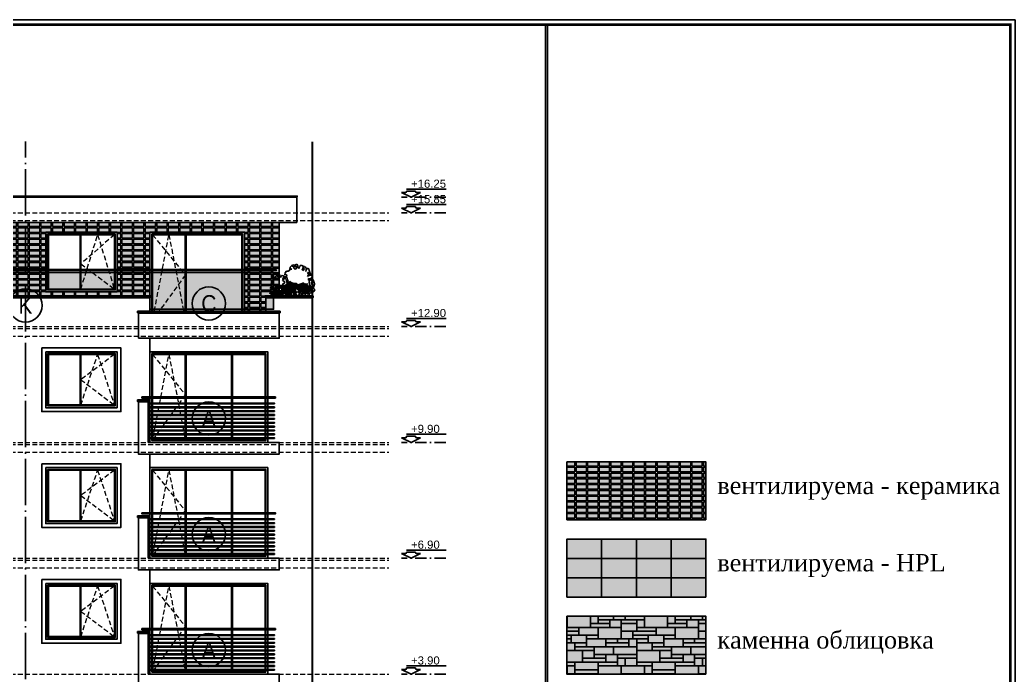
# Model space of a CAD drawing. Extents: x 9615146 to 9672346, y 4699603 to 4705703.
# Drawn here: x 9663369 to 9665946, y 4700906 to 4702603 of the extents above; entities that cross this region are included whole.
import ezdxf
from ezdxf.enums import TextEntityAlignment as Align

# ---------------------------------------------------------------- set-up
doc = ezdxf.new("R2010")
doc.units = 0
doc.header["$LTSCALE"] = 0.5
doc.header["$MEASUREMENT"] = 0
for name, pattern in [('ACAD_ISO04W100', [30, 24, -3, 0, -3]), ('DASHED', [0.75, 0.5, -0.25]), ('OSI1000', [5, 3, -1, 0, -1])]:
    doc.linetypes.add(name, pattern=pattern)
doc.layers.get('0').update_dxf_attribs({"color": 251, "linetype": 'CONTINUOUS'})
for name, color, linetype in [('_axis', 1, 'ACAD_ISO04W100'), ('_dimension_evel', 4, 'CONTINUOUS'), ('_hatch', 9, 'CONTINUOUS'), ('_hatch_construction', 252, 'CONTINUOUS'), ('_table', 3, 'CONTINUOUS'), ('_text', 4, 'CONTINUOUS'), ('_text_spesif_window', 41, 'CONTINUOUS'), ('_text_table', 3, 'CONTINUOUS'), ('_view', 3, 'CONTINUOUS'), ('_vista', 75, 'CONTINUOUS'), ('fasadi', 147, 'CONTINUOUS')]:
    doc.layers.add(name, color=color, linetype=linetype)
doc.layers.add('_punk', color=8, linetype='DASHED', lineweight=9)
doc.styles.add('HEB1', font='', dxfattribs={"width": 0.8, "oblique": 17})
doc.styles.add('leg', font='arial.ttf')
doc.styles.add('POMESHTENIA', font='arial.ttf', dxfattribs={"width": 0.9})
doc.styles.get('HEB1').set_extended_font_data('HebarU Cyr')
pattern_1 = [(0, (-300, 0), (1.5625, 3.125), [0, -3.125])]
pattern_2 = [(0, (3, 0), (30, 15), [27, -3]), (0, (3, 3), (30, 15), [27, -3]), (90, (3, 3), (-30, 15), [12, -3]), (90, (0, 3), (-30, 15), [12, -3])]

# ---------------------------------------------------------------- blocks, each defined once
blk = doc.blocks.new('rtyre')
at = {"layer": '_dimension_evel', "ltscale": 20}
for p, q in [((-26, 21.9), (-43.7, 21.9)), ((-43.7, 21.9), (0, 0)), ((-21.1, 37.8), (161.6, 37.8)), ((-21.1, 28.3), (-21.1, 26.8)), ((-21.1, 28.3), (0, 28.3)), ((21.1, 28.3), (0, 28.3)), ((43.7, 21.9), (0, 0)), ((21.1, 28.3), (21.1, 26.8)), ((26, 21.9), (43.7, 21.9))]:
    blk.add_line(p, q, dxfattribs=at)
for centre, major_axis, start_param, end_param in [((-26, 26.8), (3.46, 3.46), 3.926991, 5.497787), ((26, 26.8), (-3.46, 3.46), 0.785398, 2.356194)]:
    blk.add_ellipse(centre, major_axis=major_axis, ratio=1, start_param=start_param, end_param=end_param, dxfattribs=at)
at = {"layer": '_dimension_evel', "linetype": 'OSI1000', "ltscale": 20, "style": 'HEB1', "oblique": 360, "width": 0.8}
blk.add_attdef('+12.50', (0, 44.2), '', height=42, rotation=360, dxfattribs=at)
blk = doc.blocks.new('TREE8-E')
for p, q in [((-7.2, 7), (-9, 10.4)), ((-7.4, 8.8), (-7.9, 10.7)), ((-7.4, 8.8), (-6.8, 10.8)), ((-6.9, 5.4), (-4.6, 10.4)), ((-6.1, 9.1), (-5.7, 10.7)), ((-12.2, 3.6), (-13.9, 3.8)), ((-12.2, 4.4), (-13.8, 4.9)), ((-6.2, 4.5), (-13.8, 2.7)), ((-8.6, 3.9), (-13.5, 5.9)), ((-11.9, 1.9), (-13.5, 1.6)), ((-11.7, 6.1), (-13.1, 7)), ((-9.9, 3.6), (-13.1, 0.5)), ((-11.3, 6.8), (-12.5, 7.9)), ((-10.7, 7.4), (-11.8, 8.7)), ((-10.1, 8), (-10.9, 9.5)), ((-8, 4), (-10.8, 7.5)), ((-8.6, 6.9), (-10, 10)), ((-6.9, 0), (-8.8, 0.9)), ((-6.4, 0.6), (-8.2, 1.7)), ((-6, 1.1), (-7.6, 2.4)), ((-6.9, 5.4), (-7.4, 8.8)), ((-5.4, 1.6), (-7, 3)), ((-2.8, 0), (-6.9, 5.4)), ((-4.9, 2.1), (-6.3, 3.6)), ((-4.3, 2.5), (-5.6, 4.2)), ((-3.6, 2.9), (-4.8, 4.6)), ((-4.5, 8.8), (-3.6, 10.1)), ((-4.5, 6.6), (-4.5, 8.8)), ((-3.3, 2.9), (-4.5, 6.6)), ((-4.3, 6), (-3.6, 8.3)), ((-4.1, 1.8), (-3.3, 2.9)), ((-3.6, 8.3), (-2.7, 9.4)), ((-3.4, 7.4), (-2.3, 9.2)), ((-2.4, 3.9), (-3.4, 7.4)), ((-3.3, 0.8), (0.3, 8.3)), ((-2.4, 7.1), (-1.4, 9)), ((-1.7, 4.2), (-2.4, 7.1)), ((-0.4, 3.9), (-1.3, 6.6)), ((-0.4, 3.9), (0.4, 6.6)), ((1.9, 3.1), (-0.4, 3.9)), ((0.7, 4.8), (0.7, 8)), ((9, 0.4), (0.7, 4.8)), ((3, 4.8), (1.2, 7.4)), ((1.2, 4.5), (1.2, 6.4)), ((3.4, 1), (1.4, 1)), ((3.4, 0.5), (1.4, 0.4)), ((3.5, 1.4), (1.6, 1.7)), ((3.7, 1.9), (1.8, 2.4)), ((3.9, 2.3), (1.9, 3.1)), ((4.3, 4.6), (2.6, 8.3)), ((4.8, 3.4), (3, 4.8)), ((4.9, 5.9), (4.1, 8.9)), ((6.9, 2.6), (4.3, 5.5)), ((5.2, 3.7), (4.3, 4.6)), ((6, 4.2), (4.9, 5.9)), ((6, 5.3), (5.7, 9.2)), ((6.5, 4.4), (6, 5.3)), ((9.2, 0.7), (6.2, 6.3)), ((7, 6), (7.3, 9.3)), ((7.4, 4.6), (7, 6)), ((8.3, 3.1), (7.5, 6.6)), ((8, 2.9), (9.7, 4.2)), ((8.4, 4.6), (8.2, 6.6)), ((8.6, 0), (12.5, 4.7)), ((8.8, 4.5), (8.9, 6.5)), ((9.3, 4.4), (9.6, 6.3)), ((9.7, 4.2), (10.2, 6.1)), ((10.2, 4), (10.8, 5.9)), ((10.6, 3.7), (11.4, 5.5)), ((10.9, 3.4), (12, 5.1)), ((11.6, 2.7), (13, 4.2)), ((11.8, 2.3), (13.4, 3.6)), ((12.1, 1.9), (13.7, 3)), ((12.2, 1.5), (14, 2.4)), ((12.4, 1), (14.2, 1.7)), ((12.4, 0.5), (14.3, 1.1))]:
    blk.add_line(p, q)
blk = doc.blocks.new('_TREE16')
for p, q in [((-29.4, 140.7), (-30.9, 132.4)), ((-22.1, 148.4), (-29.4, 140.7)), ((-13.8, 152), (-22.1, 148.4)), ((-11.8, 141.7), (-20, 147.4)), ((-20, 147.4), (-12.3, 141.7)), ((-4.5, 146.9), (-13.8, 152)), ((-12.3, 141.7), (-4.5, 146.9)), ((-10.2, 133.9), (-11.8, 141.7)), ((-1.4, 155.7), (-7.1, 147.9)), ((-7.1, 147.9), (0.7, 140.7)), ((0.7, 140.7), (-2.4, 131.4)), ((6.3, 152), (-1.4, 155.7)), ((2.7, 144.3), (6.3, 152)), ((11.5, 135.5), (2.7, 144.3)), ((13.6, 144.3), (11.5, 135.5)), ((21.9, 150), (13.6, 144.3)), ((30.2, 147.9), (21.9, 150)), ((26.5, 133.4), (34.8, 139.6)), ((36.9, 144.3), (28.6, 140.1)), ((28.6, 140.1), (36.9, 132.4)), ((34.8, 139.6), (30.2, 147.9)), ((44.6, 138.1), (36.9, 144.3)), ((-53.1, 95.6), (-60.4, 87.8)), ((-51.6, 114.3), (-53.7, 105.4)), ((-53.7, 105.4), (-45.4, 107)), ((-44.8, 99.2), (-53.1, 95.6)), ((-46.4, 122), (-51.6, 114.3)), ((-38.7, 122), (-46.4, 122)), ((-45.4, 107), (-44.8, 99.2)), ((-29.9, 127.2), (-38.7, 122)), ((-30.9, 132.4), (-21.1, 131.8)), ((-28.8, 135.5), (-29.9, 127.2)), ((-21.1, 131.8), (-28.8, 135.5)), ((-2.4, 131.4), (-10.2, 133.9)), ((29.1, 125.1), (26.5, 133.4)), ((36.9, 132.4), (29.1, 125.1)), ((44.1, 121), (44.6, 130.3)), ((44.6, 128.8), (44.1, 121)), ((44.6, 130.3), (44.6, 138.1)), ((48.8, 137), (44.6, 128.8)), ((57.1, 133.4), (48.8, 137)), ((60.1, 115.3), (50.8, 116.3)), ((50.8, 116.3), (56, 108)), ((51.4, 98.7), (56.5, 107)), ((59.1, 103.9), (51.4, 98.7)), ((56, 108), (63.8, 101.3)), ((56.5, 107), (60.1, 115.3)), ((58.1, 125.6), (57.1, 133.4)), ((61.7, 116.9), (58.1, 125.6)), ((67.9, 106.5), (59.1, 103.9)), ((65.3, 109.1), (61.7, 116.9)), ((63.8, 101.3), (65.3, 109.1)), ((66.4, 89.4), (74.1, 98.2)), ((74.1, 98.2), (67.9, 106.5)), ((-61.9, 52.6), (-65, 44.9)), ((-63.5, 64.5), (-64.5, 56.8)), ((-64.5, 56.8), (-62.4, 49)), ((-60.4, 87.8), (-64, 80.1)), ((-64, 80.1), (-56.3, 75.9)), ((-55.7, 67.1), (-63.5, 64.5)), ((-62.4, 49), (-53.1, 46.9)), ((-53.7, 55.2), (-61.9, 52.6)), ((-56.3, 75.9), (-55.7, 67.1)), ((-53.1, 46.9), (-53.7, 55.2)), ((20.3, 46.4), (18.3, 37.6)), ((28.1, 46.9), (20.3, 46.4)), ((34.3, 38.2), (28.1, 46.9)), ((46.2, 59.9), (35.3, 66.1)), ((35.3, 66.1), (43.6, 63)), ((35.8, 37.6), (40, 46.4)), ((40, 46.4), (50.3, 51.1)), ((43.6, 63), (51.4, 64)), ((44.6, 42.3), (52.4, 50.6)), ((50.3, 51.1), (46.2, 59.9)), ((51.4, 64), (52.4, 65.6)), ((52.4, 50.6), (60.1, 51.1)), ((55.5, 80.6), (55.5, 88.4)), ((55.5, 88.4), (63.8, 86.8)), ((63.3, 83.2), (55.5, 80.6)), ((63.8, 46.4), (55.5, 44.3)), ((60.7, 79), (58.6, 71.3)), ((58.6, 71.3), (60.7, 63)), ((60.1, 51.1), (67.9, 41.3)), ((63.8, 86.8), (60.7, 79)), ((60.7, 63), (63.8, 55.2)), ((71.6, 82.7), (63.3, 83.2)), ((63.8, 55.2), (63.8, 46.4)), ((66.9, 81.6), (66.4, 89.4)), ((74.6, 81.6), (66.9, 81.6)), ((67.4, 71.8), (75.1, 72.9)), ((71, 64), (67.4, 71.8)), ((68.4, 47.5), (74.6, 55.8)), ((76.7, 45.4), (68.4, 47.5)), ((74.6, 55.8), (71, 64)), ((79.8, 80.6), (71.6, 82.7)), ((82.4, 73.9), (74.6, 81.6)), ((75.1, 72.9), (79.8, 80.6)), ((78.8, 44.9), (79.8, 53.7)), ((79.8, 53.7), (82.9, 63)), ((82.9, 63), (82.4, 73.9)), ((-67.1, 23.1), (-70.2, 13.8)), ((-70.2, 13.8), (-61.9, 15.4)), ((-61.9, 36.6), (-69.7, 31.4)), ((-69.7, 31.4), (-67.1, 23.7)), ((-67.1, 23.7), (-58.8, 30.4)), ((-58.8, 23.1), (-67.1, 23.1)), ((-65, 44.9), (-61.9, 36.6)), ((-61.9, 15.4), (-59.9, 23.7)), ((-59.9, 23.7), (-49.5, 20.5)), ((-58.8, 30.4), (-50.5, 29.9)), ((-50.5, 29.9), (-58.8, 23.1)), ((-45.4, 18.5), (-52.1, 10.7)), ((-52.1, 10.7), (-39.7, 4)), ((-49.5, 20.5), (-49, 12.2)), ((-49, 12.2), (-39.2, 17.4)), ((-42.8, 26.3), (-45.4, 18.5)), ((-34.5, 26.3), (-42.8, 26.3)), ((-41.2, 23.7), (-32.9, 24.2)), ((-36.6, 15.9), (-41.2, 23.7)), ((-39.7, 4), (-30.9, 4)), ((-39.2, 17.4), (-29.9, 22.6)), ((-38.1, 8.1), (-36.6, 15.9)), ((-28.3, 13.8), (-38.1, 8.1)), ((-25.7, 17.9), (-34.5, 26.3)), ((-32.9, 24.2), (-24.7, 17.4)), ((-30.9, 4), (-21.1, 7.6)), ((-29.9, 22.6), (-28.3, 13.8)), ((-20, 10.2), (-25.7, 17.9)), ((-24.7, 17.4), (-21.1, 9.2)), ((-21.1, 9.2), (-13.3, 9.7)), ((-21.1, 7.6), (-12.3, 7.6)), ((-20.5, 25.7), (-12.8, 29.9)), ((-12.8, 17.4), (-20.5, 25.7)), ((-12.3, 10.7), (-20, 10.2)), ((-13.3, 9.7), (-4.5, 11.2)), ((-12.8, 29.9), (-5, 27.8)), ((-12.3, 7.6), (-12.8, 17.4)), ((-4.5, 7.1), (-12.3, 10.7)), ((-8.2, 22.6), (-10.2, 14.4)), ((-10.2, 14.4), (-0.9, 12.2)), ((0.1, 20), (-8.2, 22.6)), ((-5, 27.8), (3.3, 25.2)), ((-4.5, 11.2), (0.1, 20)), ((-0.9, 12.2), (-4.5, 4.5)), ((3.8, 10.7), (-4.5, 7.1)), ((-4.5, 4.5), (3.8, 2.4)), ((3.3, 25.2), (11.5, 27.3)), ((13.6, 12.8), (3.8, 10.7)), ((3.8, 2.4), (11.5, 3.5)), ((8.4, 5.5), (16.2, 10.2)), ((11.5, 27.3), (20.8, 29.3)), ((11.5, 3.5), (19.3, 5)), ((13.6, 23.1), (12, 15.4)), ((12, 15.4), (21.3, 8.6)), ((21.9, 21.1), (13.6, 23.1)), ((19.3, 5), (13.6, 12.8)), ((16.2, 10.2), (23.9, 13.3)), ((18.3, 37.6), (28.1, 35)), ((20.8, 29.3), (28.6, 29.3)), ((21.3, 8.6), (29.6, 10.7)), ((23.9, 13.3), (21.9, 21.1)), ((35.3, 27.3), (27, 27.8)), ((27, 27.8), (36.9, 21.1)), ((28.1, 35), (35.8, 37.6)), ((28.6, 29.3), (34.3, 38.2)), ((29.1, 20), (37.9, 27.3)), ((29.6, 10.7), (29.1, 20)), ((44.1, 24.2), (35.3, 27.3)), ((36.9, 21.1), (48.2, 21.6)), ((37.9, 27.3), (40.5, 18.5)), ((38.4, 14.8), (39.5, 22.6)), ((46.2, 22.1), (38.4, 14.8)), ((39.5, 22.6), (48.2, 22.6)), ((40.5, 18.5), (44.1, 9.2)), ((52.4, 28.8), (44.1, 24.2)), ((44.1, 9.2), (52.4, 6)), ((55.5, 38.7), (44.6, 42.3)), ((55.5, 20), (46.2, 22.1)), ((48.2, 21.6), (56, 24.7)), ((48.2, 22.6), (56.5, 20)), ((55.5, 44.3), (50.8, 36.6)), ((50.8, 36.6), (52.4, 28.8)), ((52.4, 6), (60.7, 12.2)), ((63.3, 37.6), (55.5, 38.7)), ((60.7, 12.2), (55.5, 20)), ((56, 24.7), (63.3, 34)), ((56.5, 20), (67.4, 22.1)), ((67.9, 41.3), (63.3, 32.4)), ((69.4, 29.9), (63.3, 37.6)), ((63.3, 34), (71.6, 37.1)), ((63.3, 32.4), (73.6, 25.7)), ((67.4, 22.1), (69.4, 29.9)), ((71.6, 37.1), (78.8, 44.9)), ((73.6, 25.7), (81.9, 29.9)), ((85, 38.2), (76.7, 45.4)), ((81.9, 29.9), (85, 38.2))]:
    blk.add_line(p, q)
blk = doc.blocks.new('BFGDB')
at = {"layer": '_hatch', "ltscale": 30, "true_color": 0xb97b1d}
h = blk.add_hatch(color=32, dxfattribs=at)
h.dxf.hatch_style = 1
h.paths.add_polyline_path([(411.2, 648.1), (411.2, 798.1), (51.2, 798.1), (51.2, 648.1)])
at = {"layer": '_hatch', "ltscale": 30, "true_color": 0x755724}
h = blk.add_hatch(color=27, dxfattribs=at)
h.dxf.hatch_style = 1
h.paths.add_polyline_path([(141.2, 598.1), (51.2, 598.1), (51.2, 548.1), (141.2, 548.1)])
h.paths.add_polyline_path([(141.2, 548.1), (231.2, 548.1), (231.2, 598.1), (141.2, 598.1)])
h.paths.add_polyline_path([(321.2, 548.1), (321.2, 598.1), (231.2, 598.1), (231.2, 548.1)])
h.paths.add_polyline_path([(411.2, 548.1), (411.2, 598.1), (321.2, 598.1), (321.2, 548.1)])
h.paths.add_polyline_path([(321.2, 498.1), (411.2, 498.1), (411.2, 548.1), (321.2, 548.1)])
h.paths.add_polyline_path([(231.2, 548.1), (231.2, 498.1), (321.2, 498.1), (321.2, 548.1)])
h.paths.add_polyline_path([(141.2, 548.1), (141.2, 498.1), (231.2, 498.1), (231.2, 548.1)])
h.paths.add_polyline_path([(141.2, 548.1), (51.2, 548.1), (51.2, 498.1), (141.2, 498.1)])
h.paths.add_polyline_path([(51.2, 498.1), (51.2, 448.1), (141.2, 448.1), (141.2, 498.1)])
h.paths.add_polyline_path([(141.2, 498.1), (141.2, 448.1), (231.2, 448.1), (231.2, 498.1)])
h.paths.add_polyline_path([(231.2, 498.1), (231.2, 448.1), (321.2, 448.1), (321.2, 498.1)])
h.paths.add_polyline_path([(321.2, 498.1), (321.2, 448.1), (411.2, 448.1), (411.2, 498.1)])
at = {"layer": '_hatch', "ltscale": 30, "true_color": 0xb4b09d}
h = blk.add_hatch(color=253, dxfattribs=at)
h.dxf.hatch_style = 1
h.paths.add_polyline_path([(51.2, 398.1), (51.2, 248.1), (411.2, 248.1), (411.2, 398.1)])
at = {"layer": '_hatch_construction', "ltscale": 40}
h = blk.add_hatch(dxfattribs=at)
h.set_pattern_fill('EGGCRATE', color=251, scale=30, style=0, pattern_type=2)
h.set_pattern_definition([(0, (-9638031.03, -4700660.38), (30, 15), [27, -3]), (0, (-9638031.03, -4700657.38), (30, 15), [27, -3]), (90, (-9638031.03, -4700657.38), (-30, 15), [12, -3]), (90, (-9638034.03, -4700657.38), (-30, 15), [12, -3])])
h.paths.add_polyline_path([(141.2, 798.1), (51.2, 798.1), (51.2, 748.1), (141.2, 748.1)])
h.paths.add_polyline_path([(141.2, 748.1), (231.2, 748.1), (231.2, 798.1), (141.2, 798.1)])
h.paths.add_polyline_path([(321.2, 748.1), (321.2, 798.1), (231.2, 798.1), (231.2, 748.1)])
h.paths.add_polyline_path([(411.2, 748.1), (411.2, 798.1), (321.2, 798.1), (321.2, 748.1)])
h.paths.add_polyline_path([(321.2, 698.1), (411.2, 698.1), (411.2, 748.1), (321.2, 748.1)])
h.paths.add_polyline_path([(231.2, 748.1), (231.2, 698.1), (321.2, 698.1), (321.2, 748.1)])
h.paths.add_polyline_path([(141.2, 748.1), (141.2, 698.1), (231.2, 698.1), (231.2, 748.1)])
h.paths.add_polyline_path([(141.2, 748.1), (51.2, 748.1), (51.2, 698.1), (141.2, 698.1)])
h.paths.add_polyline_path([(51.2, 698.1), (51.2, 648.1), (141.2, 648.1), (141.2, 698.1)])
h.paths.add_polyline_path([(141.2, 698.1), (141.2, 648.1), (231.2, 648.1), (231.2, 698.1)])
h.paths.add_polyline_path([(231.2, 698.1), (231.2, 648.1), (321.2, 648.1), (321.2, 698.1)])
h.paths.add_polyline_path([(321.2, 698.1), (321.2, 648.1), (411.2, 648.1), (411.2, 698.1)])
h = blk.add_hatch(dxfattribs=at)
h.set_pattern_fill('CUTSTONE', color=251, scale=200, style=0, pattern_type=2)
h.set_pattern_definition([(0, (-9638034.03, -4700660.38), (0, 200), [150, -50]), (0, (-9638034.03, -4700650.38), (0, 200), [-60, 60, -30, 50]), (0, (-9638034.03, -4700640.38), (0, 200), [-90, 110]), (0, (-9638034.03, -4700630.38), (0, 200), [90, -110]), (0, (-9638034.03, -4700620.38), (0, 200), [-40, 160]), (0, (-9638034.03, -4700610.38), (0, 200), [70, -50, 60, -20]), (0, (-9637964.03, -4700600.38), (0, 200), [160, -40]), (0, (-9638044.03, -4700590.38), (0, 200), [110, -90]), (0, (-9638074.03, -4700580.38), (0, 200), [90, -110]), (0, (-9638034.03, -4700570.38), (0, 200), [160, -40]), (0, (-9638034.03, -4700560.38), (0, 200), [-80, 50, -30, 40]), (0, (-9637934.03, -4700550.38), (0, 200), [120, -80]), (0, (-9638014.03, -4700540.38), (0, 200), [80, -40, 30, -50]), (0, (-9637974.03, -4700530.38), (0, 200), [80, -30, 50, -40]), (0, (-9637894.03, -4700520.38), (0, 200), [120, -80]), (0, (-9637974.03, -4700510.38), (0, 200), [80, -120]), (0, (-9637934.03, -4700500.38), (0, 200), [90, -110]), (0, (-9637934.03, -4700490.38), (0, 200), [-60, 140]), (0, (-9637994.03, -4700480.38), (0, 200), [60, -140]), (0, (-9637934.03, -4700470.38), (0, 200), [140, -60]), (90, (-9638034.03, -4700580.38), (-200, 1e-14), [30, -80, 70, -20]), (90, (-9638014.03, -4700570.38), (-200, 1e-14), [50, -30, 20, -100]), (90, (-9638004.03, -4700610.38), (-200, 1e-14), [20, -180]), (90, (-9637994.03, -4700630.38), (-200, 1e-14), [20, -120, 30, -30]), (90, (-9637984.03, -4700590.38), (-200, 1e-14), [20, -180]), (90, (-9637974.03, -4700660.38), (-200, 1e-14), [30, -90, 50, -30]), (90, (-9637964.03, -4700620.38), (-200, 1e-14), [30, -170]), (90, (-9637954.03, -4700570.38), (-200, 1e-14), [30, -10, 20, -140]), (90, (-9637944.03, -4700650.38), (-200, 1e-14), [30, -170]), (90, (-9637934.03, -4700600.38), (-200, 1e-14), [30, -10, 30, -20, 50, -60]), (90, (-9637914.03, -4700600.38), (-200, 1e-14), [-140, 20, -20, 20]), (90, (-9637904.03, -4700570.38), (-200, 1e-14), [20, -180]), (90, (-9637894.03, -4700640.38), (-200, 1e-14), [20, -70, 50, -60]), (90, (-9637884.03, -4700610.38), (-200, 1e-14), [10, -130, 30, -30]), (90, (-9637874.03, -4700600.38), (-200, 1e-14), [50, -50, 30, -70]), (90, (-9637864.03, -4700550.38), (-200, 1e-14), [30, -50, 20, -100]), (90, (-9637854.03, -4700620.38), (-200, 1e-14), [20, -180]), (90, (-9637844.03, -4700600.38), (-200, 1e-14), [20, -60, 30, -90])])
h.paths.add_polyline_path([(141.2, 398.1), (51.2, 398.1), (51.2, 348.1), (141.2, 348.1)])
h.paths.add_polyline_path([(141.2, 348.1), (231.2, 348.1), (231.2, 398.1), (141.2, 398.1)])
h.paths.add_polyline_path([(321.2, 348.1), (321.2, 398.1), (231.2, 398.1), (231.2, 348.1)])
h.paths.add_polyline_path([(411.2, 348.1), (411.2, 398.1), (321.2, 398.1), (321.2, 348.1)])
h.paths.add_polyline_path([(321.2, 298.1), (411.2, 298.1), (411.2, 348.1), (321.2, 348.1)])
h.paths.add_polyline_path([(231.2, 348.1), (231.2, 298.1), (321.2, 298.1), (321.2, 348.1)])
h.paths.add_polyline_path([(141.2, 348.1), (141.2, 298.1), (231.2, 298.1), (231.2, 348.1)])
h.paths.add_polyline_path([(141.2, 348.1), (51.2, 348.1), (51.2, 298.1), (141.2, 298.1)])
h.paths.add_polyline_path([(51.2, 298.1), (51.2, 248.1), (141.2, 248.1), (141.2, 298.1)])
h.paths.add_polyline_path([(141.2, 298.1), (141.2, 248.1), (231.2, 248.1), (231.2, 298.1)])
h.paths.add_polyline_path([(231.2, 298.1), (231.2, 248.1), (321.2, 248.1), (321.2, 298.1)])
h.paths.add_polyline_path([(321.2, 298.1), (321.2, 248.1), (411.2, 248.1), (411.2, 298.1)])
at = {"layer": '_hatch_construction', "color": 251, "ltscale": 40}
for p, q in [((141.2, 598.1), (141.2, 448.1)), ((231.2, 598.1), (231.2, 448.1)), ((321.2, 598.1), (321.2, 448.1)), ((411.2, 548.1, 0), (51.2, 548.1)), ((411.2, 498.1), (51.2, 498.1))]:
    blk.add_line(p, q, dxfattribs=at)
at = {"layer": 'fasadi'}
for points in [[(411.2, 648.1), (51.2, 648.1), (51.2, 798.1), (411.2, 798.1)], [(411.2, 448.1), (51.2, 448.1), (51.2, 598.1), (411.2, 598.1)], [(411.2, 248.1), (51.2, 248.1), (51.2, 398.1), (411.2, 398.1)]]:
    blk.add_lwpolyline(points, close=True, dxfattribs=at)
at = {"layer": '_text', "color": 148, "char_height": 45, "width": 1323.935, "attachment_point": 1, "rotation": 0, "style": 'leg'}
for s, insert in [('{\\fGeorgia|b0|i0|c204|p18;вентилируема - керамика }', (440.8, 759.5)), ('{\\fGeorgia|b0|i0|c204|p18;вентилируема - \\fGeorgia|b0|i0|c0|p18;HPL}', (440.8, 559.5)), ('{\\fGeorgia|b0|i0|c204|p18;каменна облицовка}', (440.8, 359.5))]:
    blk.add_mtext(s, dxfattribs=dict(at, insert=insert))
blk = doc.blocks.new('fghfdg')
at = {"layer": '_text_spesif_window'}
blk.add_circle((0, 0), 18, dxfattribs=at)
at = {"layer": '_text_spesif_window', "style": 'HEB1', "text_generation_flag": 6, "width": 0.8}
blk.add_attdef('A', text='', height=18, rotation=180, dxfattribs=at).set_placement((0, -9.2), align=Align.CENTER)

msp = doc.modelspace()

# ---------------------------------------------------------------- hatches: boundary and pattern name
at = {"layer": '_hatch', "ltscale": 30, "true_color": 0xb97b1d}
h = msp.add_hatch(color=32, dxfattribs=at)
h.dxf.hatch_style = 1
h.paths.add_polyline_path([(9663145.49, 4702053.84), (9663330.49, 4702053.84), (9663330.49, 4701956.84), (9663382.99, 4701956.84), (9663382.99, 4702078.84), (9662692.99, 4702078.84), (9662692.99, 4701956.84), (9662755.49, 4701956.84), (9662755.49, 4702053.84), (9663060.49, 4702053.84), (9663060.49, 4701956.84), (9663145.49, 4701956.84)])
h.paths.add_polyline_path([(9663382.99, 4701948.84), (9663330.49, 4701948.84), (9663330.49, 4701898.84), (9663145.49, 4701898.84), (9663145.49, 4701948.84), (9663060.49, 4701948.84), (9663060.49, 4701888.84), (9663382.99, 4701888.84)])
h.paths.add_polyline_path([(9663382.99, 4701948.84), (9663382.99, 4701953.84), (9663330.49, 4701953.84), (9663330.49, 4701948.84)])
h.paths.add_polyline_path([(9663145.49, 4701948.84), (9663145.49, 4701953.84), (9663060.49, 4701953.84), (9663060.49, 4701948.84)])
h.paths.add_polyline_path([(9662755.49, 4701948.84), (9662755.49, 4701953.84), (9662692.99, 4701953.84), (9662692.99, 4701948.84)])
h.paths.add_polyline_path([(9662692.99, 4701853.84), (9662755.49, 4701853.84), (9662755.49, 4701948.84), (9662692.99, 4701948.84)])
h.paths.add_polyline_path([(9662692.99, 4701853.84), (9662692.99, 4701848.84), (9662755.49, 4701848.84), (9662755.49, 4701853.84)])
h = msp.add_hatch(color=32, dxfattribs=at)
h.dxf.hatch_style = 1
h.paths.add_polyline_path([(9663705.49, 4702053.84), (9663950.49, 4702053.84), (9663950.49, 4701956.84), (9664032.49, 4701956.84), (9664032.49, 4701953.84), (9663950.49, 4701953.84), (9663950.49, 4701948.84), (9664025.49, 4701948.84), (9664025.49, 4701888.84), (9664040.49, 4701888.84), (9664040.49, 4702078.84), (9663382.99, 4702078.84), (9663382.99, 4701956.84), (9663435.49, 4701956.84), (9663435.49, 4702053.84), (9663620.49, 4702053.84), (9663620.49, 4701956.84), (9663705.49, 4701956.84)])
h.paths.add_polyline_path([(9664003.49, 4701888.84), (9664025.49, 4701888.84), (9664025.49, 4701948.84), (9663950.49, 4701948.84), (9663950.49, 4701853.84), (9664005.49, 4701853.84), (9664005.49, 4701883.84), (9664025.49, 4701883.84), (9664025.49, 4701884.84), (9664003.49, 4701884.84)])
h.paths.add_polyline_path([(9663950.49, 4701853.84), (9663950.49, 4701848.84), (9664005.49, 4701848.84), (9664005.49, 4701853.84)])
h.paths.add_polyline_path([(9663705.49, 4701948.84), (9663705.49, 4701953.84), (9663620.49, 4701953.84), (9663620.49, 4701948.84)], flags=16)
h.paths.add_polyline_path([(9663620.49, 4701948.84), (9663620.49, 4701898.84), (9663435.49, 4701898.84), (9663435.49, 4701948.84), (9663382.99, 4701948.84), (9663382.99, 4701888.84), (9663705.49, 4701888.84), (9663705.49, 4701948.84)])
h.paths.add_polyline_path([(9663435.49, 4701948.84), (9663435.49, 4701953.84), (9663382.99, 4701953.84), (9663382.99, 4701948.84)], flags=16)
at = {"layer": '_hatch_construction', "ltscale": 40}
h = msp.add_hatch(dxfattribs=at)
h.set_pattern_fill('EGGCRATE,_O', color=250, scale=30, pattern_type=2)
h.set_pattern_definition(pattern_2)
h.paths.add_polyline_path([(9663145.49, 4702053.84), (9663330.49, 4702053.84), (9663330.49, 4701956.84), (9663382.99, 4701956.84), (9663382.99, 4702078.84), (9662692.99, 4702078.84), (9662692.99, 4701956.84), (9662755.49, 4701956.84), (9662755.49, 4702053.84), (9663060.49, 4702053.84), (9663060.49, 4701956.84), (9663145.49, 4701956.84)])
h.paths.add_polyline_path([(9663382.99, 4701948.84), (9663330.49, 4701948.84), (9663330.49, 4701898.84), (9663145.49, 4701898.84), (9663145.49, 4701948.84), (9663060.49, 4701948.84), (9663060.49, 4701888.84), (9663382.99, 4701888.84)])
h.paths.add_polyline_path([(9663382.99, 4701948.84), (9663382.99, 4701953.84), (9663330.49, 4701953.84), (9663330.49, 4701948.84)])
h.paths.add_polyline_path([(9663145.49, 4701948.84), (9663145.49, 4701953.84), (9663060.49, 4701953.84), (9663060.49, 4701948.84)])
h.paths.add_polyline_path([(9662755.49, 4701948.84), (9662755.49, 4701953.84), (9662692.99, 4701953.84), (9662692.99, 4701948.84)])
h.paths.add_polyline_path([(9662692.99, 4701853.84), (9662755.49, 4701853.84), (9662755.49, 4701948.84), (9662692.99, 4701948.84)])
h.paths.add_polyline_path([(9662692.99, 4701853.84), (9662692.99, 4701848.84), (9662755.49, 4701848.84), (9662755.49, 4701853.84)])
h = msp.add_hatch(dxfattribs=at)
h.set_pattern_fill('EGGCRATE,_O', color=250, scale=30, pattern_type=2)
h.set_pattern_definition(pattern_2)
h.paths.add_polyline_path([(9663705.49, 4702053.84), (9663950.49, 4702053.84), (9663950.49, 4701956.84), (9664032.49, 4701956.84), (9664032.49, 4701953.84), (9663950.49, 4701953.84), (9663950.49, 4701948.84), (9664025.49, 4701948.84), (9664025.49, 4701888.84), (9664040.49, 4701888.84), (9664040.49, 4702078.84), (9663382.99, 4702078.84), (9663382.99, 4701956.84), (9663435.49, 4701956.84), (9663435.49, 4702053.84), (9663620.49, 4702053.84), (9663620.49, 4701956.84), (9663705.49, 4701956.84)])
h.paths.add_polyline_path([(9664003.49, 4701888.84), (9664025.49, 4701888.84), (9664025.49, 4701948.84), (9663950.49, 4701948.84), (9663950.49, 4701853.84), (9664005.49, 4701853.84), (9664005.49, 4701883.84), (9664025.49, 4701883.84), (9664025.49, 4701884.84), (9664003.49, 4701884.84)])
h.paths.add_polyline_path([(9663950.49, 4701853.84), (9663950.49, 4701848.84), (9664005.49, 4701848.84), (9664005.49, 4701853.84)])
h.paths.add_polyline_path([(9663705.49, 4701948.84), (9663705.49, 4701953.84), (9663620.49, 4701953.84), (9663620.49, 4701948.84)], flags=16)
h.paths.add_polyline_path([(9663620.49, 4701948.84), (9663620.49, 4701898.84), (9663435.49, 4701898.84), (9663435.49, 4701948.84), (9663382.99, 4701948.84), (9663382.99, 4701888.84), (9663705.49, 4701888.84), (9663705.49, 4701948.84)])
h.paths.add_polyline_path([(9663435.49, 4701948.84), (9663435.49, 4701953.84), (9663382.99, 4701953.84), (9663382.99, 4701948.84)], flags=16)
at = {"layer": 'fasadi', "ltscale": 40}
h = msp.add_hatch(dxfattribs=at)
h.set_pattern_fill('DOTS', color=256, scale=50, style=0)
h.set_pattern_definition(pattern_1)
h.paths.add_polyline_path([(9662692.99, 4701948.84), (9662692.99, 4701853.84), (9663060.49, 4701853.84), (9663060.49, 4701888.84), (9663382.99, 4701888.84), (9663382.99, 4701948.84)])
h = msp.add_hatch(dxfattribs=at)
h.set_pattern_fill('DOTS', color=256, scale=50, style=0)
h.set_pattern_definition(pattern_1)
h.paths.add_polyline_path([(9663382.99, 4701948.84), (9663382.99, 4701888.84), (9663705.49, 4701888.84), (9663705.49, 4701853.84), (9664025.49, 4701853.84), (9664025.49, 4701948.84)])

# ---------------------------------------------------------------- linework, layer by layer
at = {"layer": '_axis', "ltscale": 10}
msp.add_line((9663382.99, 4699845.26), (9663382.99, 4702288.08), dxfattribs=at)
at = {"layer": '_dimension_evel', "linetype": 'OSI1000', "ltscale": 20}
for p, q in [((9664472.19, 4702143.84), (9664357.26, 4702143.84)), ((9664472.19, 4702103.84), (9664357.26, 4702103.84)), ((9664472.19, 4701808.84), (9664357.26, 4701808.84)), ((9664472.19, 4701508.84), (9664357.26, 4701508.84)), ((9664472.19, 4701208.84), (9664357.26, 4701208.84)), ((9664472.19, 4700908.84), (9664357.26, 4700908.84))]:
    msp.add_line(p, q, dxfattribs=at)
at = {"layer": '_dimension_evel', "linetype": 'OSI1000', "ltscale": 20, "const_width": 5}
msp.add_lwpolyline([(9664126.34, 4699883.76), (9664126.34, 4702288.08)], dxfattribs=at)
at = {"layer": '_punk', "ltscale": 50}
for p, q in [((9660738.55, 4702103.84), (9664323.88, 4702103.84)), ((9660738.55, 4702083.84), (9664323.88, 4702083.84)), ((9663613.49, 4702046.84), (9663526.49, 4701971.34)), ((9663526.49, 4701905.84), (9663569.99, 4702046.84)), ((9663569.99, 4702046.84), (9663613.49, 4701905.84)), ((9663712.49, 4702046.84), (9663796.99, 4701942.34)), ((9663716.89, 4701848.84), (9663754.74, 4702046.84)), ((9663754.74, 4702046.84), (9663792.6, 4701848.84)), ((9663526.49, 4701971.34), (9663613.49, 4701905.84)), ((9663796.99, 4701942.34), (9663729.18, 4701848.84)), ((9660738.55, 4701808.84), (9664323.88, 4701808.84)), ((9660738.55, 4701803.84), (9664323.88, 4701803.84)), ((9660738.55, 4701783.84), (9664323.88, 4701783.84)), ((9663613.49, 4701736.84), (9663526.49, 4701671.34)), ((9663526.49, 4701605.84), (9663569.99, 4701736.84)), ((9663569.99, 4701736.84), (9663613.49, 4701605.84)), ((9663712.49, 4701736.84), (9663796.99, 4701632.34)), ((9663712.49, 4701515.84), (9663754.74, 4701736.84)), ((9663754.74, 4701736.84), (9663796.99, 4701515.84)), ((9663526.49, 4701671.34), (9663613.49, 4701605.84)), ((9663796.99, 4701632.34), (9663712.49, 4701515.84)), ((9660738.55, 4701508.84), (9664323.88, 4701508.84)), ((9660738.55, 4701503.84), (9664323.88, 4701503.84)), ((9660738.55, 4701483.84), (9664323.88, 4701483.84)), ((9663613.49, 4701436.84), (9663526.49, 4701371.34)), ((9663526.49, 4701305.84), (9663569.99, 4701436.84)), ((9663569.99, 4701436.84), (9663613.49, 4701305.84)), ((9663712.49, 4701436.84), (9663796.99, 4701332.34)), ((9663712.49, 4701215.84), (9663754.74, 4701436.84)), ((9663754.74, 4701436.84), (9663796.99, 4701215.84)), ((9663526.49, 4701371.34), (9663613.49, 4701305.84)), ((9663796.99, 4701332.34), (9663712.49, 4701215.84)), ((9660738.55, 4701208.84), (9664323.88, 4701208.84)), ((9660738.55, 4701203.84), (9664323.88, 4701203.84)), ((9660738.55, 4701183.84), (9664323.88, 4701183.84)), ((9663613.49, 4701136.84), (9663526.49, 4701071.34)), ((9663526.49, 4701005.84), (9663569.99, 4701136.84)), ((9663569.99, 4701136.84), (9663613.49, 4701005.84)), ((9663712.49, 4701136.84), (9663796.99, 4701032.34)), ((9663712.49, 4700915.84), (9663754.74, 4701136.84)), ((9663754.74, 4701136.84), (9663796.99, 4700915.84)), ((9663526.49, 4701071.34), (9663613.49, 4701005.84)), ((9663796.99, 4701032.34), (9663712.49, 4700915.84)), ((9660738.55, 4700908.84), (9664323.88, 4700908.84))]:
    msp.add_line(p, q, dxfattribs=at)
at = {"layer": '_table', "ltscale": 10}
msp.add_lwpolyline([(9660146.03, 4702603.38), (9665946.03, 4702603.38), (9665946.03, 4699603.38), (9660146.03, 4699603.38)], close=True, dxfattribs=at)
at = {"layer": '_table', "ltscale": 10, "const_width": 6.84}
msp.add_lwpolyline([(9660297.71, 4702591.38), (9665934.03, 4702591.38), (9665934.03, 4699615.38), (9660297.71, 4699615.38)], close=True, dxfattribs=at)
at = {"layer": '_text_table'}
for p, q in [((9664730.03, 4699615.38), (9664730.03, 4702591.38)), ((9664735.03, 4699615.38), (9664735.03, 4702591.38))]:
    msp.add_line(p, q, dxfattribs=at)
at = {"layer": 'fasadi', "ltscale": 40}
for p, q in [((9664040.49, 4702078.84), (9664040.49, 4701888.84)), ((9663524.49, 4702046.84), (9663524.49, 4701905.84)), ((9663526.49, 4702046.84), (9663526.49, 4701905.84)), ((9663796.99, 4702048.84), (9663796.99, 4701848.84)), ((9663798.99, 4702048.84), (9663798.99, 4701848.84)), ((9663705.49, 4701743.84), (9663705.49, 4701778.84)), ((9663524.49, 4701736.84), (9663524.49, 4701605.84)), ((9663526.49, 4701736.84), (9663526.49, 4701605.84)), ((9663796.99, 4701738.84), (9663796.99, 4701515.84)), ((9663798.99, 4701738.84), (9663798.99, 4701515.84)), ((9663916.99, 4701738.84), (9663916.99, 4701515.84)), ((9663918.99, 4701738.84), (9663918.99, 4701515.84)), ((9663705.49, 4701443.84), (9663705.49, 4701478.84)), ((9663524.49, 4701436.84), (9663524.49, 4701305.84)), ((9663526.49, 4701436.84), (9663526.49, 4701305.84)), ((9663796.99, 4701438.84), (9663796.99, 4701215.84)), ((9663798.99, 4701438.84), (9663798.99, 4701215.84)), ((9663916.99, 4701438.84), (9663916.99, 4701215.84)), ((9663918.99, 4701438.84), (9663918.99, 4701215.84)), ((9663705.49, 4701143.84), (9663705.49, 4701178.84)), ((9663524.49, 4701136.84), (9663524.49, 4701005.84)), ((9663526.49, 4701136.84), (9663526.49, 4701005.84)), ((9663796.99, 4701138.84), (9663796.99, 4700915.84)), ((9663798.99, 4701138.84), (9663798.99, 4700915.84)), ((9663916.99, 4701138.84), (9663916.99, 4700915.84)), ((9663918.99, 4701138.84), (9663918.99, 4700915.84))]:
    msp.add_line(p, q, dxfattribs=at)
for points in [[(9664087.03, 4702144.84), (9661613.49, 4702144.84), (9661613.49, 4702146.84), (9664087.03, 4702146.84)], [(9661615.49, 4702143.84), (9664085.49, 4702143.84), (9664085.49, 4702078.84), (9661615.49, 4702078.84)], [(9663435.49, 4702053.84), (9663620.49, 4702053.84), (9663620.49, 4701898.84), (9663435.49, 4701898.84)], [(9663440.49, 4702048.84), (9663615.49, 4702048.84), (9663615.49, 4701903.84), (9663440.49, 4701903.84)], [(9663442.49, 4702046.84), (9663613.49, 4702046.84), (9663613.49, 4701905.84), (9663442.49, 4701905.84)], [(9664032.49, 4701956.84), (9662303.49, 4701956.84), (9662303.49, 4701953.84), (9664032.49, 4701953.84)], [(9663058.49, 4701888.84), (9663707.49, 4701888.84), (9663707.49, 4701884.84), (9663058.49, 4701884.84)], [(9664128.34, 4701888.84), (9664003.49, 4701888.84), (9664003.49, 4701884.84), (9664128.34, 4701884.84)], [(9664042.49, 4701848.84), (9663673.49, 4701848.84), (9663673.49, 4701844.84), (9664042.49, 4701844.84)], [(9663675.49, 4701778.84), (9664040.49, 4701778.84), (9664040.49, 4701843.84), (9663675.49, 4701843.84)], [(9663425.49, 4701753.84), (9663630.49, 4701753.84), (9663630.49, 4701588.84), (9663425.49, 4701588.84)], [(9663435.49, 4701743.84), (9663620.49, 4701743.84), (9663620.49, 4701598.84), (9663435.49, 4701598.84)], [(9663705.49, 4701743.84), (9664010.49, 4701743.84), (9664010.49, 4701508.84), (9663705.49, 4701508.84)], [(9663440.49, 4701738.84), (9663615.49, 4701738.84), (9663615.49, 4701603.84), (9663440.49, 4701603.84)], [(9663442.49, 4701736.84), (9663613.49, 4701736.84), (9663613.49, 4701605.84), (9663442.49, 4701605.84)], [(9663710.49, 4701738.84), (9664005.49, 4701738.84), (9664005.49, 4701513.84), (9663710.49, 4701513.84)], [(9663712.49, 4701736.84), (9664003.49, 4701736.84), (9664003.49, 4701515.84), (9663712.49, 4701515.84)], [(9663673.49, 4701618.84), (9663702.49, 4701618.84), (9663702.49, 4701614.84), (9663673.49, 4701614.84)], [(9663684.49, 4701626.84), (9664030.49, 4701626.84), (9664030.49, 4701623.84), (9663684.49, 4701623.84)], [(9664027.99, 4701608.84), (9663705.49, 4701608.84), (9663705.49, 4701610.84), (9664027.99, 4701610.84)], [(9664027.99, 4701598.84), (9663705.49, 4701598.84), (9663705.49, 4701600.84), (9664027.99, 4701600.84)], [(9664027.99, 4701588.84), (9663705.49, 4701588.84), (9663705.49, 4701590.84), (9664027.99, 4701590.84)], [(9664027.99, 4701578.84), (9663705.49, 4701578.84), (9663705.49, 4701580.84), (9664027.99, 4701580.84)], [(9664027.99, 4701568.84), (9663705.49, 4701568.84), (9663705.49, 4701570.84), (9664027.99, 4701570.84)], [(9664027.99, 4701558.84), (9663705.49, 4701558.84), (9663705.49, 4701560.84), (9664027.99, 4701560.84)], [(9664027.99, 4701548.84), (9663705.49, 4701548.84), (9663705.49, 4701550.84), (9664027.99, 4701550.84)], [(9664027.99, 4701538.84), (9663705.49, 4701538.84), (9663705.49, 4701540.84), (9664027.99, 4701540.84)], [(9664027.99, 4701528.84), (9663705.49, 4701528.84), (9663705.49, 4701530.84), (9664027.99, 4701530.84)], [(9664027.99, 4701518.84), (9663705.49, 4701518.84), (9663705.49, 4701520.84), (9664027.99, 4701520.84)], [(9663425.49, 4701453.84), (9663630.49, 4701453.84), (9663630.49, 4701288.84), (9663425.49, 4701288.84)], [(9663435.49, 4701443.84), (9663620.49, 4701443.84), (9663620.49, 4701298.84), (9663435.49, 4701298.84)], [(9663440.49, 4701438.84), (9663615.49, 4701438.84), (9663615.49, 4701303.84), (9663440.49, 4701303.84)], [(9663442.49, 4701436.84), (9663613.49, 4701436.84), (9663613.49, 4701305.84), (9663442.49, 4701305.84)], [(9663705.49, 4701443.84), (9664010.49, 4701443.84), (9664010.49, 4701208.84), (9663705.49, 4701208.84)], [(9663710.49, 4701438.84), (9664005.49, 4701438.84), (9664005.49, 4701213.84), (9663710.49, 4701213.84)], [(9663712.49, 4701436.84), (9664003.49, 4701436.84), (9664003.49, 4701215.84), (9663712.49, 4701215.84)], [(9663673.49, 4701318.84), (9663702.49, 4701318.84), (9663702.49, 4701314.84), (9663673.49, 4701314.84)], [(9663684.49, 4701326.84), (9664030.49, 4701326.84), (9664030.49, 4701323.84), (9663684.49, 4701323.84)], [(9664027.99, 4701308.84), (9663705.49, 4701308.84), (9663705.49, 4701310.84), (9664027.99, 4701310.84)], [(9664027.99, 4701298.84), (9663705.49, 4701298.84), (9663705.49, 4701300.84), (9664027.99, 4701300.84)], [(9664027.99, 4701288.84), (9663705.49, 4701288.84), (9663705.49, 4701290.84), (9664027.99, 4701290.84)], [(9664027.99, 4701278.84), (9663705.49, 4701278.84), (9663705.49, 4701280.84), (9664027.99, 4701280.84)], [(9664027.99, 4701268.84), (9663705.49, 4701268.84), (9663705.49, 4701270.84), (9664027.99, 4701270.84)], [(9664027.99, 4701258.84), (9663705.49, 4701258.84), (9663705.49, 4701260.84), (9664027.99, 4701260.84)], [(9664027.99, 4701248.84), (9663705.49, 4701248.84), (9663705.49, 4701250.84), (9664027.99, 4701250.84)], [(9664027.99, 4701238.84), (9663705.49, 4701238.84), (9663705.49, 4701240.84), (9664027.99, 4701240.84)], [(9664027.99, 4701228.84), (9663705.49, 4701228.84), (9663705.49, 4701230.84), (9664027.99, 4701230.84)], [(9664027.99, 4701218.84), (9663705.49, 4701218.84), (9663705.49, 4701220.84), (9664027.99, 4701220.84)], [(9663425.49, 4701153.84), (9663630.49, 4701153.84), (9663630.49, 4700988.84), (9663425.49, 4700988.84)], [(9663435.49, 4701143.84), (9663620.49, 4701143.84), (9663620.49, 4700998.84), (9663435.49, 4700998.84)], [(9663440.49, 4701138.84), (9663615.49, 4701138.84), (9663615.49, 4701003.84), (9663440.49, 4701003.84)], [(9663442.49, 4701136.84), (9663613.49, 4701136.84), (9663613.49, 4701005.84), (9663442.49, 4701005.84)], [(9663705.49, 4701143.84), (9664010.49, 4701143.84), (9664010.49, 4700908.84), (9663705.49, 4700908.84)], [(9663710.49, 4701138.84), (9664005.49, 4701138.84), (9664005.49, 4700913.84), (9663710.49, 4700913.84)], [(9663712.49, 4701136.84), (9664003.49, 4701136.84), (9664003.49, 4700915.84), (9663712.49, 4700915.84)], [(9663673.49, 4701018.84), (9663702.49, 4701018.84), (9663702.49, 4701014.84), (9663673.49, 4701014.84)], [(9663684.49, 4701026.84), (9664030.49, 4701026.84), (9664030.49, 4701023.84), (9663684.49, 4701023.84)], [(9664027.99, 4701008.84), (9663705.49, 4701008.84), (9663705.49, 4701010.84), (9664027.99, 4701010.84)], [(9664027.99, 4700998.84), (9663705.49, 4700998.84), (9663705.49, 4701000.84), (9664027.99, 4701000.84)], [(9664027.99, 4700988.84), (9663705.49, 4700988.84), (9663705.49, 4700990.84), (9664027.99, 4700990.84)], [(9664027.99, 4700978.84), (9663705.49, 4700978.84), (9663705.49, 4700980.84), (9664027.99, 4700980.84)], [(9664027.99, 4700968.84), (9663705.49, 4700968.84), (9663705.49, 4700970.84), (9664027.99, 4700970.84)], [(9664027.99, 4700958.84), (9663705.49, 4700958.84), (9663705.49, 4700960.84), (9664027.99, 4700960.84)], [(9664027.99, 4700948.84), (9663705.49, 4700948.84), (9663705.49, 4700950.84), (9664027.99, 4700950.84)], [(9664027.99, 4700938.84), (9663705.49, 4700938.84), (9663705.49, 4700940.84), (9664027.99, 4700940.84)], [(9664027.99, 4700928.84), (9663705.49, 4700928.84), (9663705.49, 4700930.84), (9664027.99, 4700930.84)], [(9664027.99, 4700918.84), (9663705.49, 4700918.84), (9663705.49, 4700920.84), (9664027.99, 4700920.84)]]:
    msp.add_lwpolyline(points, close=True, dxfattribs=at)
for points in [[(9663705.49, 4701848.84), (9663705.49, 4702053.84), (9663950.49, 4702053.84), (9663950.49, 4701848.84)], [(9663710.49, 4701848.84), (9663710.49, 4702048.84), (9663945.49, 4702048.84), (9663945.49, 4701848.84)], [(9663712.49, 4701848.84), (9663712.49, 4702046.84), (9663943.49, 4702046.84), (9663943.49, 4701848.84)], [(9663060.49, 4701853.84), (9662310.49, 4701853.84), (9662310.49, 4701948.84), (9664025.49, 4701948.84), (9664025.49, 4701853.84), (9663705.49, 4701853.84)], [(9663705.49, 4701848.84), (9663705.49, 4701883.84), (9663060.49, 4701883.84), (9663060.49, 4701848.84)], [(9664005.49, 4701848.84), (9664005.49, 4701883.84), (9664126.34, 4701883.84), (9664126.34, 4700308.84)], [(9663700.49, 4701508.84), (9664040.49, 4701508.84), (9664040.49, 4701478.84), (9663675.49, 4701478.84), (9663675.49, 4701613.84), (9663700.49, 4701613.84), (9663700.49, 4701508.84)], [(9663700.49, 4701208.84), (9664040.49, 4701208.84), (9664040.49, 4701178.84), (9663675.49, 4701178.84), (9663675.49, 4701313.84), (9663700.49, 4701313.84), (9663700.49, 4701208.84)], [(9663700.49, 4700908.84), (9664040.49, 4700908.84), (9664040.49, 4700878.84), (9663675.49, 4700878.84), (9663675.49, 4701013.84), (9663700.49, 4701013.84), (9663700.49, 4700908.84)]]:
    msp.add_lwpolyline(points, dxfattribs=at)

# ---------------------------------------------------------------- block references
at = {"layer": '_dimension_evel', "linetype": 'OSI1000', "ltscale": 20}
ref = msp.add_blockref('rtyre', (9664381.72, 4702143.84), dxfattribs=dict(at, xscale=0.5600000005215406, yscale=0.5600000005215406, zscale=0.5600000005215406))
ref.add_attrib('+12.50', '+16.25', (9664381.72, 4702168.61, 0), dxfattribs={"linetype": 'OSI1000', "ltscale": 20, "height": 21, "style": 'POMESHTENIA'})
ref = msp.add_blockref('rtyre', (9664381.72, 4702103.84), dxfattribs=dict(at, xscale=0.5600000005215406, yscale=0.5600000005215406, zscale=0.5600000005215406))
ref.add_attrib('+12.50', '+15.85', (9664381.72, 4702128.61, 0), dxfattribs={"linetype": 'OSI1000', "ltscale": 20, "height": 21, "style": 'POMESHTENIA'})
ref = msp.add_blockref('rtyre', (9664381.72, 4701808.84), dxfattribs=dict(at, xscale=0.5600000005215406, yscale=0.5600000005215406, zscale=0.5600000005215406))
ref.add_attrib('+12.50', '+12.90', (9664381.72, 4701833.61, 0), dxfattribs={"linetype": 'OSI1000', "ltscale": 20, "height": 21, "style": 'POMESHTENIA'})
ref = msp.add_blockref('rtyre', (9664381.72, 4701508.84), dxfattribs=dict(at, xscale=0.5600000023841858, yscale=0.5600000023841858, zscale=0.5600000023841858))
ref.add_attrib('+12.50', '+9.90', (9664381.72, 4701533.61, 0), dxfattribs={"linetype": 'OSI1000', "ltscale": 20, "height": 21, "style": 'POMESHTENIA'})
ref = msp.add_blockref('rtyre', (9664381.72, 4701208.84), dxfattribs=dict(at, xscale=0.5600000023841858, yscale=0.5600000023841858, zscale=0.5600000023841858))
ref.add_attrib('+12.50', '+6.90', (9664381.72, 4701233.61, 0), dxfattribs={"linetype": 'OSI1000', "ltscale": 20, "height": 21, "style": 'POMESHTENIA'})
ref = msp.add_blockref('rtyre', (9664381.72, 4700908.84), dxfattribs=dict(at, xscale=0.5600000023841858, yscale=0.5600000023841858, zscale=0.5600000023841858))
ref.add_attrib('+12.50', '+3.90', (9664381.72, 4700933.61, 0), dxfattribs={"linetype": 'OSI1000', "ltscale": 20, "height": 21, "style": 'POMESHTENIA'})
at = {"layer": '_text', "color": 148}
msp.add_blockref('BFGDB', (9664734.03, 4700660.38), dxfattribs=at)
at = {"layer": '_view'}
ref = msp.add_blockref('fghfdg', (9663383.14, 4701863.84), dxfattribs=dict(at, xscale=-2.399999998509884, yscale=2.400000000372529, zscale=2.4, rotation=180))
ref.add_attrib('A', 'K', dxfattribs={"layer": '_text_spesif_window', "height": 43.2, "rotation": 0, "style": 'POMESHTENIA', "width": 0.9}).set_placement((9663383.14, 4701863.84), align=Align.MIDDLE)
ref = msp.add_blockref('fghfdg', (9663857.99, 4701868.84), dxfattribs=dict(at, xscale=-2.399999998509884, yscale=2.400000000372529, zscale=2.4, rotation=180))
ref.add_attrib('A', 'C', dxfattribs={"layer": '_text_spesif_window', "height": 43.2, "rotation": 0, "style": 'POMESHTENIA', "width": 0.9}).set_placement((9663857.99, 4701868.84), align=Align.MIDDLE)
ref = msp.add_blockref('fghfdg', (9663857.99, 4701570.84), dxfattribs=dict(at, xscale=-2.399999998509884, yscale=2.400000000372529, zscale=2.4, rotation=180))
ref.add_attrib('A', 'A', dxfattribs={"layer": '_text_spesif_window', "height": 43.2, "rotation": 0, "style": 'POMESHTENIA', "width": 0.9}).set_placement((9663857.99, 4701570.84), align=Align.MIDDLE)
ref = msp.add_blockref('fghfdg', (9663857.99, 4701270.84), dxfattribs=dict(at, xscale=-2.399999998509884, yscale=2.400000000372529, zscale=2.4, rotation=180))
ref.add_attrib('A', 'A', dxfattribs={"layer": '_text_spesif_window', "height": 43.2, "rotation": 0, "style": 'POMESHTENIA', "width": 0.9}).set_placement((9663857.99, 4701270.84), align=Align.MIDDLE)
ref = msp.add_blockref('fghfdg', (9663857.99, 4700970.84), dxfattribs=dict(at, xscale=-2.399999998509884, yscale=2.400000000372529, zscale=2.4, rotation=180))
ref.add_attrib('A', 'A', dxfattribs={"layer": '_text_spesif_window', "height": 43.2, "rotation": 0, "style": 'POMESHTENIA', "width": 0.9}).set_placement((9663857.99, 4700970.84), align=Align.MIDDLE)
at = {"layer": '_vista', "ltscale": 10}
for p, xscale, yscale, zscale in [((9664084.92, 4701883.84), 0.5599999986588955, 0.5599999986588955, 0.5599999986588955), ((9664040.49, 4701888.84), 0.349999999627471, 0.349999999627471, 0.349999999627471)]:
    msp.add_blockref('_TREE16', p, dxfattribs=dict(at, xscale=xscale, yscale=yscale, zscale=zscale))
for p, xscale, yscale, zscale, rotation in [((9664060.79, 4701898.09), 2.500000000000892, 2.500000000000892, 2.500000000000892, 24.23477615562877), ((9664082.8, 4701898.09), -2.500000001070115, 2.5, 2.5, 347.6649172583065), ((9664089.57, 4701896.72), 2.500000001070115, 2.500000001070115, 2.500000001070115, 12.33508274169349)]:
    msp.add_blockref('TREE8-E', p, dxfattribs=dict(at, xscale=xscale, yscale=yscale, zscale=zscale, rotation=rotation))

doc.saveas('drawing.dxf')
